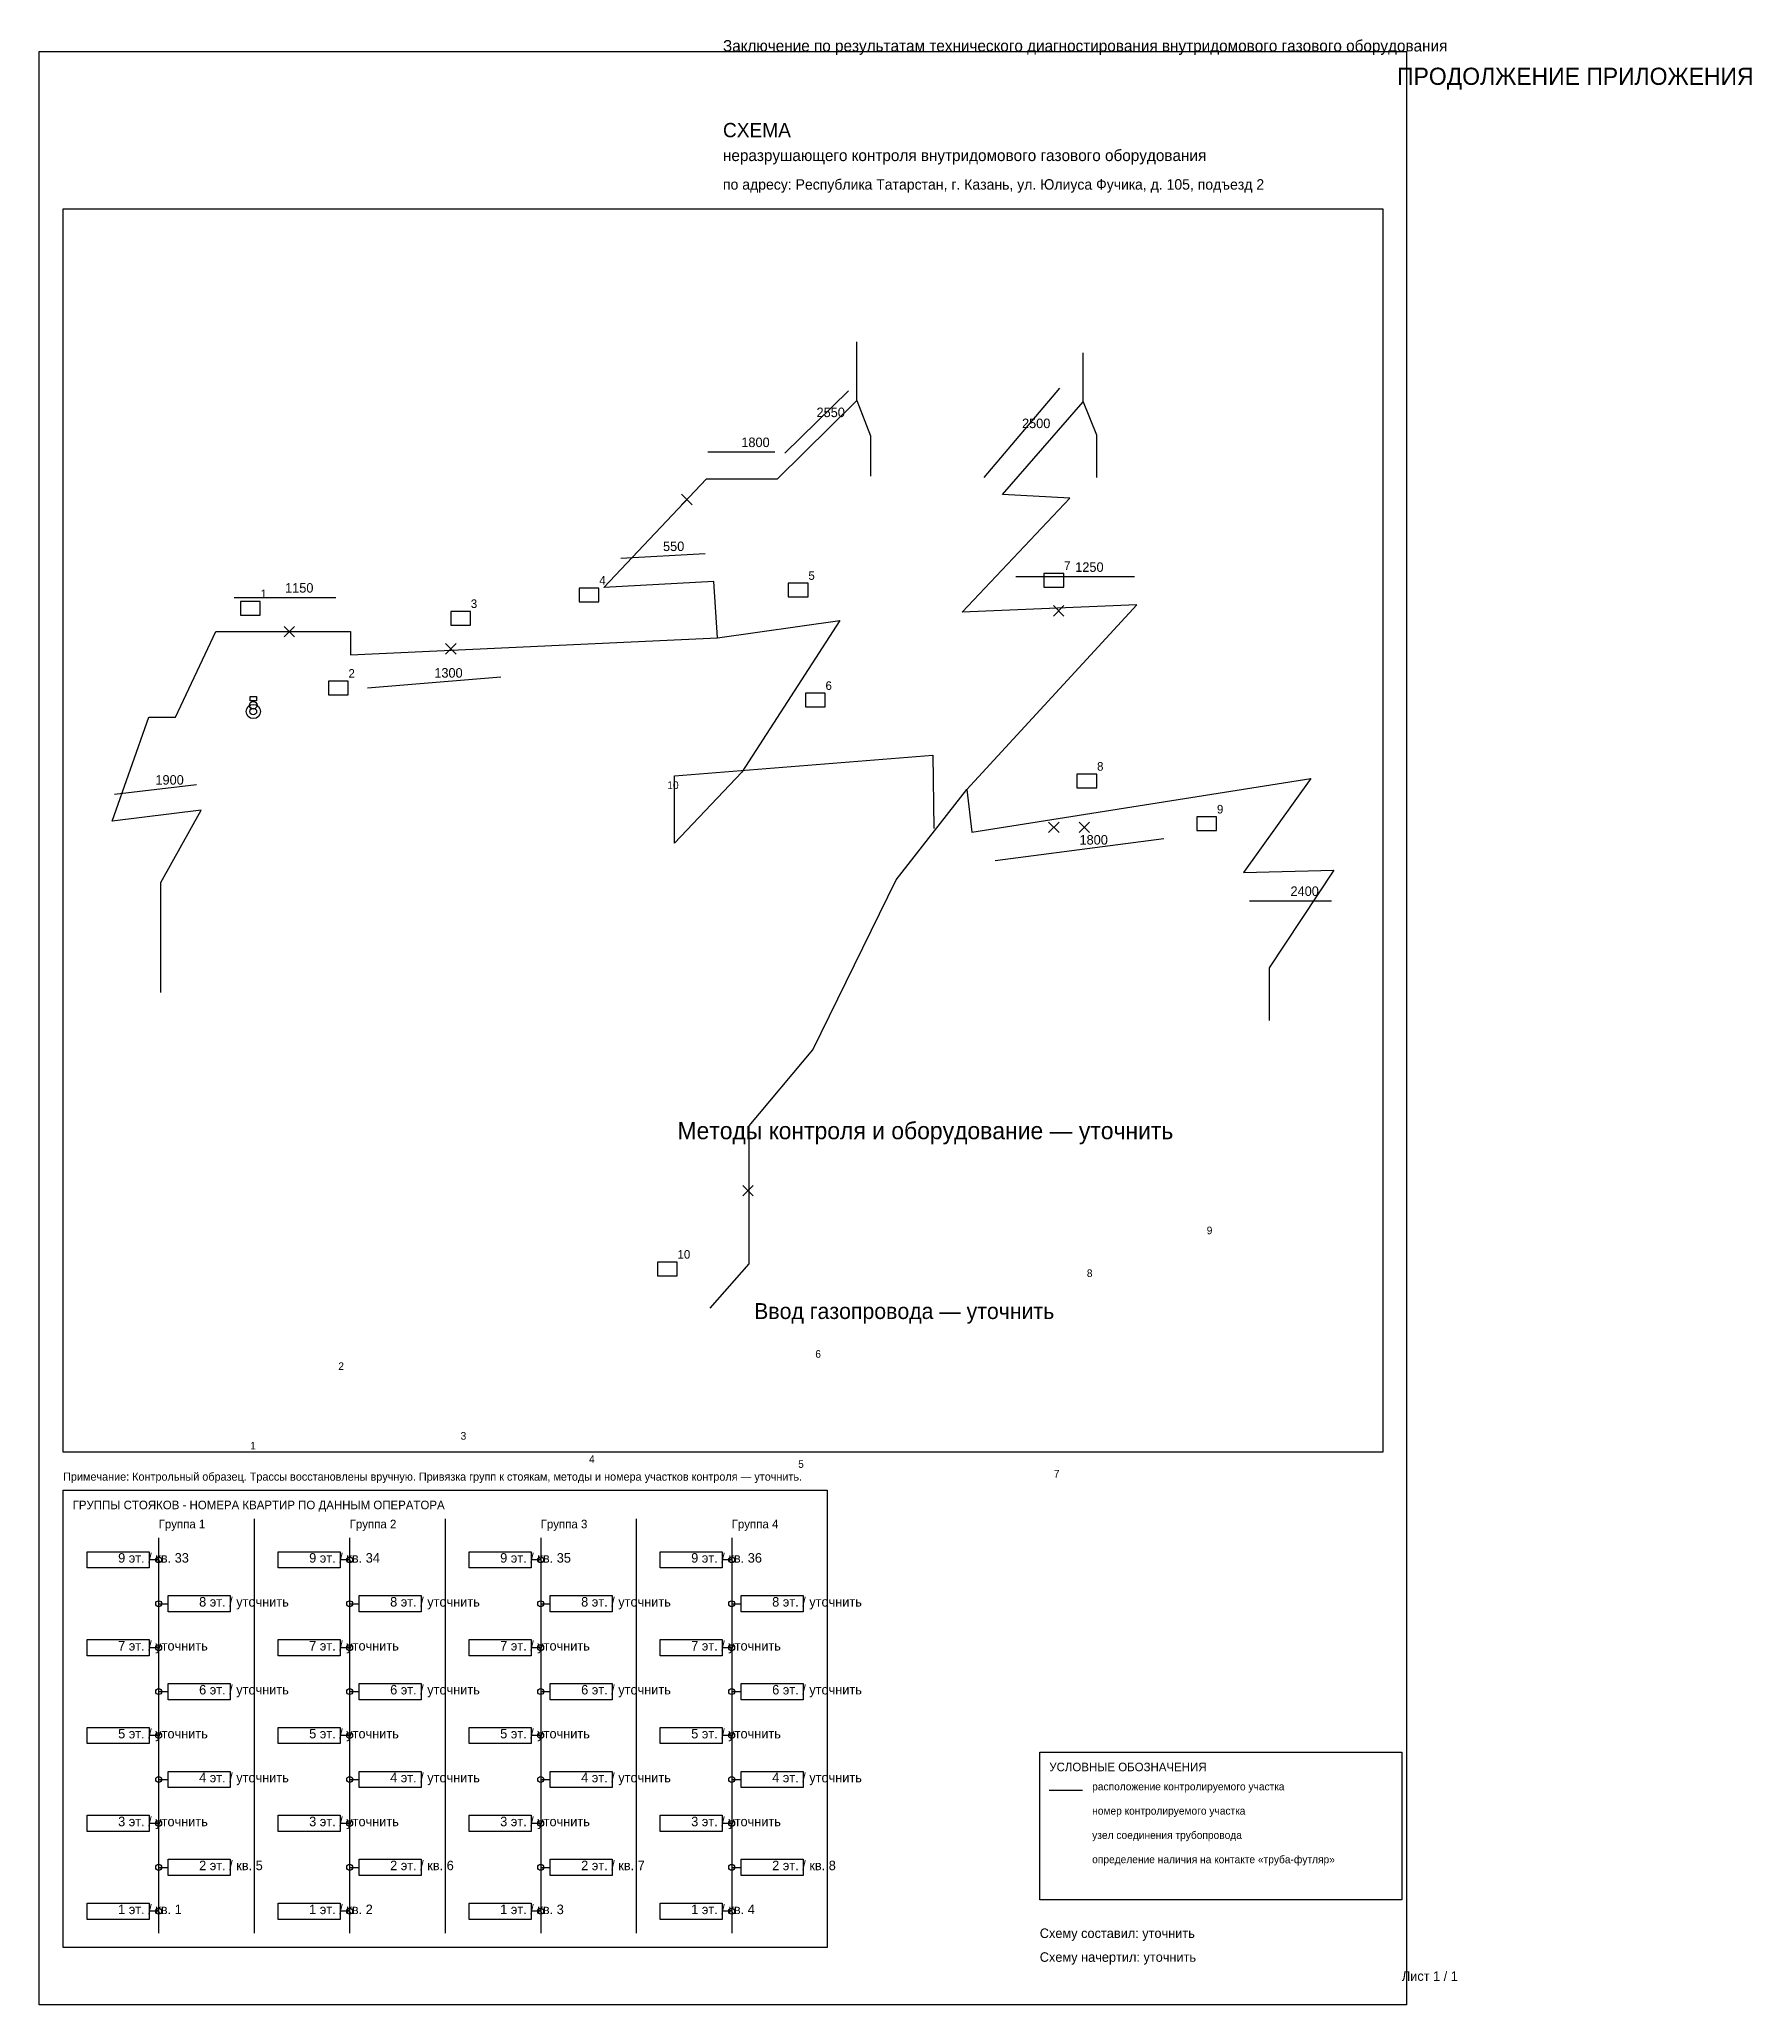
# Model space of a CAD drawing. Header units: millimetres. Extents: x 5 to 364, y 5 to 418.
import ezdxf
from ezdxf.enums import TextEntityAlignment as Align

# ---------------------------------------------------------------- set-up
doc = ezdxf.new("R2010")
doc.units = ezdxf.units.MM
for name, color, linetype in [('DIMENSIONS', 7, 'CONTINUOUS'), ('HEADER', 7, 'CONTINUOUS'), ('LEGEND', 7, 'CONTINUOUS'), ('PIPE_MAIN', 7, 'CONTINUOUS'), ('RISER_GROUPS', 7, 'CONTINUOUS'), ('SHEET', 8, 'CONTINUOUS'), ('SIGNATURES', 7, 'CONTINUOUS'), ('SYMBOLS', 7, 'CONTINUOUS'), ('TEXT', 7, 'CONTINUOUS')]:
    doc.layers.add(name, color=color, linetype=linetype)

msp = doc.modelspace()

# ---------------------------------------------------------------- linework, layer by layer
at = {"layer": 'DIMENSIONS'}
for p, q in [((161.465, 330.704), (174.816, 343.797)), ((203.314, 325.569), (219.231, 344.311)), ((145.291, 330.96), (159.411, 330.96)), ((127.062, 308.624), (144.777, 309.651)), ((209.989, 304.773), (234.892, 304.773)), ((45.933, 300.409), (67.242, 300.409)), ((73.918, 281.41), (101.902, 283.721)), ((20.773, 259.074), (37.974, 261.128)), ((205.624, 245.21), (241.054, 249.831)), ((259.026, 236.738), (276.227, 236.738))]:
    msp.add_line(p, q, dxfattribs=at)
at = {"layer": 'LEGEND'}
for p, q in [((49.271, 279.587), (50.554, 279.587)), ((49.271, 278.689), (49.271, 279.587)), ((50.554, 278.689), (49.271, 278.689)), ((50.554, 279.587), (50.554, 278.689)), ((217, 50), (224, 50))]:
    msp.add_line(p, q, dxfattribs=at)
msp.add_lwpolyline([(215, 58), (291, 58), (291, 27), (215, 27)], close=True, dxfattribs=at)
for centre, radius in [((49.913, 276.455), 1.5), ((49.913, 277.764), 0.8), ((49.913, 276.455), 0.7)]:
    msp.add_circle(centre, radius, dxfattribs=at)
at = {"layer": 'PIPE_MAIN'}
for p, q in [((176.613, 341.743), (176.613, 354.067)), ((224.109, 341.487), (224.109, 351.756)), ((159.925, 325.312), (176.613, 341.743)), ((176.613, 341.743), (179.437, 334.298)), ((207.165, 321.975), (224.109, 341.487)), ((224.109, 341.487), (226.934, 334.555)), ((179.437, 334.298), (179.437, 325.826)), ((226.934, 334.555), (226.934, 325.569)), ((123.468, 302.463), (145.034, 325.312)), ((145.034, 325.312), (159.925, 325.312)), ((221.285, 321.204), (207.165, 321.975)), ((198.692, 297.328), (221.285, 321.204)), ((146.574, 303.746), (123.468, 302.463)), ((147.345, 291.936), (146.574, 303.746)), ((235.406, 298.868), (198.692, 297.328)), ((199.719, 260.101), (235.406, 298.868)), ((33.61, 275.248), (42.082, 293.22)), ((42.082, 293.22), (70.323, 293.22)), ((70.323, 293.22), (70.323, 288.342)), ((147.345, 291.936), (173.018, 295.531)), ((173.018, 295.531), (152.479, 263.695)), ((70.323, 288.342), (147.345, 291.936)), ((20.259, 253.426), (27.961, 275.248)), ((27.961, 275.248), (33.61, 275.248)), ((138.359, 262.925), (192.531, 267.289)), ((192.531, 267.289), (192.787, 251.885)), ((152.479, 263.695), (138.359, 248.804)), ((138.359, 248.804), (138.359, 262.925)), ((184.828, 241.102), (199.719, 260.101)), ((199.719, 260.101), (200.746, 251.115)), ((200.746, 251.115), (271.863, 262.411)), ((271.863, 262.411), (257.742, 242.643)), ((39.001, 255.736), (20.259, 253.426)), ((30.529, 240.589), (39.001, 255.736)), ((30.529, 217.482), (30.529, 240.589)), ((167.37, 205.415), (184.828, 241.102)), ((257.742, 242.643), (276.741, 243.156)), ((276.741, 243.156), (263.134, 222.617)), ((263.134, 222.617), (263.134, 211.577)), ((154.02, 189.498), (167.37, 205.415)), ((154.02, 160.486), (154.02, 189.498)), ((145.804, 151.244), (154.02, 160.486))]:
    msp.add_line(p, q, dxfattribs=at)
at = {"layer": 'RISER_GROUPS'}
for p, q in [((50.095, 107), (50.095, 20)), ((90.19, 107), (90.19, 20)), ((130.285, 107), (130.285, 20)), ((30.048, 103), (30.048, 20)), ((70.143, 103), (70.143, 20)), ((110.238, 103), (110.238, 20)), ((150.333, 103), (150.333, 20)), ((30.048, 98.389), (28.048, 98.389)), ((70.143, 98.389), (68.143, 98.389)), ((110.238, 98.389), (108.238, 98.389)), ((150.333, 98.389), (148.333, 98.389)), ((30.048, 89.167), (32.048, 89.167)), ((70.143, 89.167), (72.143, 89.167)), ((110.238, 89.167), (112.238, 89.167)), ((150.333, 89.167), (152.333, 89.167)), ((30.048, 79.944), (28.048, 79.944)), ((70.143, 79.944), (68.143, 79.944)), ((110.238, 79.944), (108.238, 79.944)), ((150.333, 79.944), (148.333, 79.944)), ((30.048, 70.722), (32.048, 70.722)), ((70.143, 70.722), (72.143, 70.722)), ((110.238, 70.722), (112.238, 70.722)), ((150.333, 70.722), (152.333, 70.722)), ((30.048, 61.5), (28.048, 61.5)), ((70.143, 61.5), (68.143, 61.5)), ((110.238, 61.5), (108.238, 61.5)), ((150.333, 61.5), (148.333, 61.5)), ((30.048, 52.278), (32.048, 52.278)), ((70.143, 52.278), (72.143, 52.278)), ((110.238, 52.278), (112.238, 52.278)), ((150.333, 52.278), (152.333, 52.278)), ((30.048, 43.056), (28.048, 43.056)), ((70.143, 43.056), (68.143, 43.056)), ((110.238, 43.056), (108.238, 43.056)), ((150.333, 43.056), (148.333, 43.056)), ((30.048, 33.833), (32.048, 33.833)), ((70.143, 33.833), (72.143, 33.833)), ((110.238, 33.833), (112.238, 33.833)), ((150.333, 33.833), (152.333, 33.833)), ((30.048, 24.611), (28.048, 24.611)), ((70.143, 24.611), (68.143, 24.611)), ((110.238, 24.611), (108.238, 24.611)), ((150.333, 24.611), (148.333, 24.611))]:
    msp.add_line(p, q, dxfattribs=at)
for points in [[(10, 113), (170.38, 113), (170.38, 17), (10, 17)], [(15.048, 100.089), (28.048, 100.089), (28.048, 96.689), (15.048, 96.689)], [(55.143, 100.089), (68.143, 100.089), (68.143, 96.689), (55.143, 96.689)], [(95.238, 100.089), (108.238, 100.089), (108.238, 96.689), (95.238, 96.689)], [(135.333, 100.089), (148.333, 100.089), (148.333, 96.689), (135.333, 96.689)], [(32.048, 90.867), (45.048, 90.867), (45.048, 87.467), (32.048, 87.467)], [(72.143, 90.867), (85.143, 90.867), (85.143, 87.467), (72.143, 87.467)], [(112.238, 90.867), (125.238, 90.867), (125.238, 87.467), (112.238, 87.467)], [(152.333, 90.867), (165.333, 90.867), (165.333, 87.467), (152.333, 87.467)], [(15.048, 81.644), (28.048, 81.644), (28.048, 78.244), (15.048, 78.244)], [(55.143, 81.644), (68.143, 81.644), (68.143, 78.244), (55.143, 78.244)], [(95.238, 81.644), (108.238, 81.644), (108.238, 78.244), (95.238, 78.244)], [(135.333, 81.644), (148.333, 81.644), (148.333, 78.244), (135.333, 78.244)], [(32.048, 72.422), (45.048, 72.422), (45.048, 69.022), (32.048, 69.022)], [(72.143, 72.422), (85.143, 72.422), (85.143, 69.022), (72.143, 69.022)], [(112.238, 72.422), (125.238, 72.422), (125.238, 69.022), (112.238, 69.022)], [(152.333, 72.422), (165.333, 72.422), (165.333, 69.022), (152.333, 69.022)], [(15.048, 63.2), (28.048, 63.2), (28.048, 59.8), (15.048, 59.8)], [(55.143, 63.2), (68.143, 63.2), (68.143, 59.8), (55.143, 59.8)], [(95.238, 63.2), (108.238, 63.2), (108.238, 59.8), (95.238, 59.8)], [(135.333, 63.2), (148.333, 63.2), (148.333, 59.8), (135.333, 59.8)], [(32.048, 53.978), (45.048, 53.978), (45.048, 50.578), (32.048, 50.578)], [(72.143, 53.978), (85.143, 53.978), (85.143, 50.578), (72.143, 50.578)], [(112.238, 53.978), (125.238, 53.978), (125.238, 50.578), (112.238, 50.578)], [(152.333, 53.978), (165.333, 53.978), (165.333, 50.578), (152.333, 50.578)], [(15.048, 44.756), (28.048, 44.756), (28.048, 41.356), (15.048, 41.356)], [(55.143, 44.756), (68.143, 44.756), (68.143, 41.356), (55.143, 41.356)], [(95.238, 44.756), (108.238, 44.756), (108.238, 41.356), (95.238, 41.356)], [(135.333, 44.756), (148.333, 44.756), (148.333, 41.356), (135.333, 41.356)], [(32.048, 35.533), (45.048, 35.533), (45.048, 32.133), (32.048, 32.133)], [(72.143, 35.533), (85.143, 35.533), (85.143, 32.133), (72.143, 32.133)], [(112.238, 35.533), (125.238, 35.533), (125.238, 32.133), (112.238, 32.133)], [(152.333, 35.533), (165.333, 35.533), (165.333, 32.133), (152.333, 32.133)], [(15.048, 26.311), (28.048, 26.311), (28.048, 22.911), (15.048, 22.911)], [(55.143, 26.311), (68.143, 26.311), (68.143, 22.911), (55.143, 22.911)], [(95.238, 26.311), (108.238, 26.311), (108.238, 22.911), (95.238, 22.911)], [(135.333, 26.311), (148.333, 26.311), (148.333, 22.911), (135.333, 22.911)]]:
    msp.add_lwpolyline(points, close=True, dxfattribs=at)
for centre in [(30.048, 98.389), (70.143, 98.389), (110.238, 98.389), (150.333, 98.389), (30.048, 89.167), (70.143, 89.167), (110.238, 89.167), (150.333, 89.167), (30.048, 79.944), (70.143, 79.944), (110.238, 79.944), (150.333, 79.944), (30.048, 70.722), (70.143, 70.722), (110.238, 70.722), (150.333, 70.722), (30.048, 61.5), (70.143, 61.5), (110.238, 61.5), (150.333, 61.5), (30.048, 52.278), (70.143, 52.278), (110.238, 52.278), (150.333, 52.278), (30.048, 43.056), (70.143, 43.056), (110.238, 43.056), (150.333, 43.056), (30.048, 33.833), (70.143, 33.833), (110.238, 33.833), (150.333, 33.833), (30.048, 24.611), (70.143, 24.611), (110.238, 24.611), (150.333, 24.611)]:
    msp.add_circle(centre, 0.62, dxfattribs=at)
at = {"layer": 'SHEET'}
for points in [[(5, 415), (292, 415), (292, 5), (5, 5)], [(10, 382), (287, 382), (287, 121), (10, 121)]]:
    msp.add_lwpolyline(points, close=True, dxfattribs=at)
at = {"layer": 'SYMBOLS'}
for p, q in [((139.826, 319.848), (142.026, 322.048)), ((139.826, 322.048), (142.026, 319.848)), ((220.021, 305.433), (215.874, 305.433)), ((215.874, 305.433), (215.874, 302.573)), ((220.021, 302.573), (220.021, 305.433)), ((122.461, 302.352), (118.314, 302.352)), ((118.314, 302.352), (118.314, 299.492)), ((122.461, 299.492), (122.461, 302.352)), ((166.363, 303.379), (162.216, 303.379)), ((162.216, 303.379), (162.216, 300.519)), ((166.363, 300.519), (166.363, 303.379)), ((215.874, 302.573), (220.021, 302.573)), ((51.344, 299.528), (47.197, 299.528)), ((47.197, 299.528), (47.197, 296.668)), ((51.344, 296.668), (51.344, 299.528)), ((95.503, 297.474), (91.356, 297.474)), ((91.356, 297.474), (91.356, 294.614)), ((95.503, 294.614), (95.503, 297.474)), ((118.314, 299.492), (122.461, 299.492)), ((162.216, 300.519), (166.363, 300.519)), ((217.875, 296.485), (220.075, 298.685)), ((217.875, 298.685), (220.075, 296.485)), ((47.197, 296.668), (51.344, 296.668)), ((56.386, 292.12), (58.586, 294.32)), ((56.386, 294.32), (58.586, 292.12)), ((91.356, 294.614), (95.503, 294.614)), ((90.276, 288.526), (92.476, 290.726)), ((90.276, 290.726), (92.476, 288.526)), ((69.829, 282.84), (65.682, 282.84)), ((65.682, 282.84), (65.682, 279.98)), ((69.829, 279.98), (69.829, 282.84)), ((65.682, 279.98), (69.829, 279.98)), ((169.957, 280.273), (165.81, 280.273)), ((165.81, 280.273), (165.81, 277.413)), ((165.81, 277.413), (169.957, 277.413)), ((169.957, 277.413), (169.957, 280.273)), ((226.953, 263.328), (222.806, 263.328)), ((222.806, 263.328), (222.806, 260.468)), ((222.806, 260.468), (226.953, 260.468)), ((226.953, 260.468), (226.953, 263.328)), ((216.848, 251.042), (219.048, 253.242)), ((216.848, 253.242), (219.048, 251.042)), ((223.266, 251.042), (225.466, 253.242)), ((223.266, 253.242), (225.466, 251.042)), ((252.113, 254.342), (247.966, 254.342)), ((247.966, 254.342), (247.966, 251.482)), ((252.113, 251.482), (252.113, 254.342)), ((247.966, 251.482), (252.113, 251.482)), ((152.663, 174.791), (154.863, 176.991)), ((152.663, 176.991), (154.863, 174.791)), ((138.892, 160.889), (134.745, 160.889)), ((134.745, 160.889), (134.745, 158.029)), ((134.745, 158.029), (138.892, 158.029)), ((138.892, 158.029), (138.892, 160.889))]:
    msp.add_line(p, q, dxfattribs=at)

# ---------------------------------------------------------------- texts
at = {"layer": 'DIMENSIONS'}
for s, p in [('2550', (168.14, 338.251)), ('2500', (211.272, 335.94)), ('1800', (152.351, 331.96)), ('550', (135.92, 310.138)), ('1250', (222.441, 305.773)), ('1150', (56.588, 301.409)), ('1300', (87.91, 283.565)), ('1900', (29.373, 261.101)), ('1800', (223.339, 248.521)), ('2400', (267.627, 237.738))]:
    msp.add_text(s, height=2, dxfattribs=at).set_placement(p)
at = {"layer": 'HEADER'}
for s, height, p in [('Заключение по результатам технического диагностирования внутридомового газового оборудования', 2.4, (148.5, 415)), ('ПРОДОЛЖЕНИЕ ПРИЛОЖЕНИЯ', 3.6, (290, 408)), ('СХЕМА', 3, (148.5, 397)), ('неразрушающего контроля внутридомового газового оборудования', 2.4, (148.5, 392)), ('по адресу: Республика Татарстан, г. Казань, ул. Юлиуса Фучика, д. 105, подъезд 2', 2.2, (148.5, 386))]:
    msp.add_text(s, height=height, dxfattribs=at).set_placement(p)
at = {"layer": 'LEGEND'}
for s, height, p in [('УСЛОВНЫЕ ОБОЗНАЧЕНИЯ', 1.8, (217, 54)), ('расположение контролируемого участка', 1.6, (226, 50)), ('номер контролируемого участка', 1.6, (226, 44.9)), ('узел соединения трубопровода', 1.6, (226, 39.8)), ('определение наличия на контакте «труба-футляр»', 1.6, (226, 34.7))]:
    msp.add_text(s, height=height, dxfattribs=at).set_placement(p)
at = {"layer": 'RISER_GROUPS'}
for s, height, p in [('ГРУППЫ СТОЯКОВ - НОМЕРА КВАРТИР ПО ДАННЫМ ОПЕРАТОРА', 1.8, (12, 109)), ('Группа 1', 1.8, (30.048, 105)), ('Группа 2', 1.8, (70.143, 105)), ('Группа 3', 1.8, (110.238, 105)), ('Группа 4', 1.8, (150.333, 105)), ('9 эт. / кв. 33', 2, (21.548, 97.789)), ('9 эт. / кв. 34', 2, (61.643, 97.789)), ('9 эт. / кв. 35', 2, (101.738, 97.789)), ('9 эт. / кв. 36', 2, (141.833, 97.789)), ('8 эт. / уточнить', 2, (38.548, 88.567)), ('8 эт. / уточнить', 2, (78.643, 88.567)), ('8 эт. / уточнить', 2, (118.738, 88.567)), ('8 эт. / уточнить', 2, (158.833, 88.567)), ('7 эт. / уточнить', 2, (21.548, 79.344)), ('7 эт. / уточнить', 2, (61.643, 79.344)), ('7 эт. / уточнить', 2, (101.738, 79.344)), ('7 эт. / уточнить', 2, (141.833, 79.344)), ('6 эт. / уточнить', 2, (38.548, 70.122)), ('6 эт. / уточнить', 2, (78.643, 70.122)), ('6 эт. / уточнить', 2, (118.738, 70.122)), ('6 эт. / уточнить', 2, (158.833, 70.122)), ('5 эт. / уточнить', 2, (21.548, 60.9)), ('5 эт. / уточнить', 2, (61.643, 60.9)), ('5 эт. / уточнить', 2, (101.738, 60.9)), ('5 эт. / уточнить', 2, (141.833, 60.9)), ('4 эт. / уточнить', 2, (38.548, 51.678)), ('4 эт. / уточнить', 2, (78.643, 51.678)), ('4 эт. / уточнить', 2, (118.738, 51.678)), ('4 эт. / уточнить', 2, (158.833, 51.678)), ('3 эт. / уточнить', 2, (21.548, 42.456)), ('3 эт. / уточнить', 2, (61.643, 42.456)), ('3 эт. / уточнить', 2, (101.738, 42.456)), ('3 эт. / уточнить', 2, (141.833, 42.456)), ('2 эт. / кв. 5', 2, (38.548, 33.233)), ('2 эт. / кв. 6', 2, (78.643, 33.233)), ('2 эт. / кв. 7', 2, (118.738, 33.233)), ('2 эт. / кв. 8', 2, (158.833, 33.233)), ('1 эт. / кв. 1', 2, (21.548, 24.011)), ('1 эт. / кв. 2', 2, (61.643, 24.011)), ('1 эт. / кв. 3', 2, (101.738, 24.011)), ('1 эт. / кв. 4', 2, (141.833, 24.011))]:
    msp.add_text(s, height=height, dxfattribs=at).set_placement(p)
at = {"layer": 'SIGNATURES'}
for s, height, p in [('Примечание: Контрольный образец. Трассы восстановлены вручную. Привязка групп к стоякам, методы и номера участков контроля — уточнить.', 1.7, (10, 115)), ('Схему составил: уточнить', 2, (215, 19)), ('Схему начертил: уточнить', 2, (215, 14)), ('Лист 1 / 1', 2, (291, 10))]:
    msp.add_text(s, height=height, dxfattribs=at).set_placement(p)
at = {"layer": 'TEXT'}
for s, height, p in [('5', 1.8, (166.434, 304.094)), ('7', 1.8, (220.093, 306.148)), ('1', 1.8, (51.416, 300.243)), ('4', 1.8, (122.532, 303.067)), ('3', 1.8, (95.575, 298.189)), ('2', 1.8, (69.901, 283.555)), ('6', 1.8, (170.029, 280.988)), ('8', 1.8, (227.025, 264.043)), ('10', 1.6, (136.818, 260.183)), ('9', 1.8, (252.185, 255.057)), ('9', 1.6, (250.04, 166.73)), ('10', 1.8, (138.963, 161.604)), ('8', 1.6, (224.88, 157.745)), ('Ввод газопровода — уточнить', 3.338, (155.047, 148.933)), ('6', 1.6, (167.884, 140.8)), ('2', 1.6, (67.756, 138.232)), ('3', 1.6, (93.43, 123.598)), ('1', 1.6, (49.271, 121.545)), ('4', 1.6, (120.387, 118.72)), ('5', 1.6, (164.289, 117.693)), ('7', 1.6, (217.948, 115.64))]:
    msp.add_text(s, height=height, dxfattribs=at).set_placement(p)
msp.add_text('Методы контроля и оборудование — уточнить', height=3.594, dxfattribs=at).set_placement((190.99, 186.674), align=Align.CENTER)

doc.saveas('drawing.dxf')
